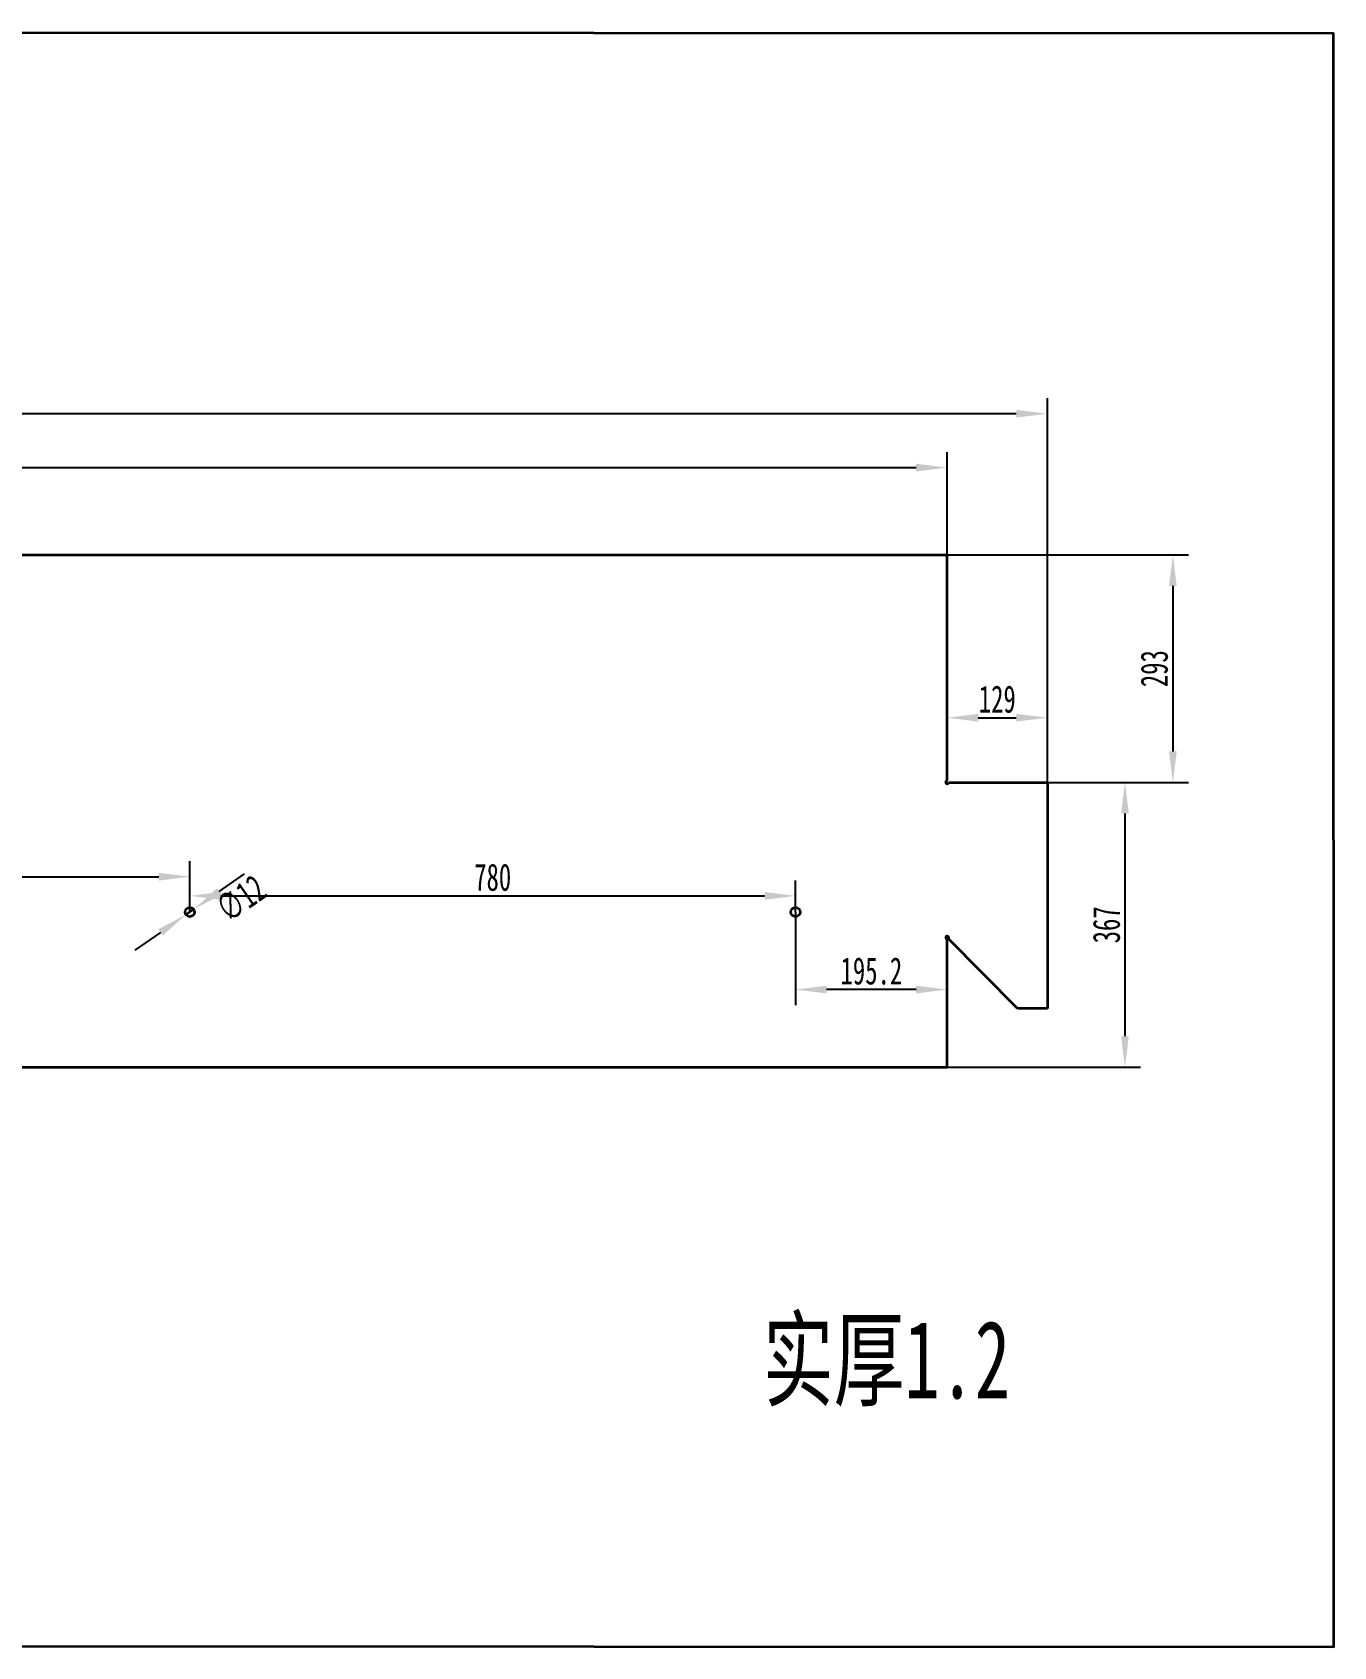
# Model space of a CAD drawing. Header units: millimetres. Extents: x 5896 to 10979, y -796 to 1283.
# Drawn here: x 9303 to 10979, y -796 to 1283 of the extents above; entities that cross this region are included whole.
import ezdxf

# ---------------------------------------------------------------- set-up
doc = ezdxf.new("R2010")
doc.units = ezdxf.units.MM
doc.header["$PDSIZE"] = -5
doc.layers.get('0').update_dxf_attribs({"lineweight": 18})
doc.layers.add('尺寸线层', color=3, linetype='Continuous', lineweight=18)
doc.layers.add('粗实线层', color=7, linetype='Continuous', lineweight=35)
doc.styles.add('标准', font='', dxfattribs={"width": 0.667})
doc.styles.get('标准').set_extended_font_data('宋体')
doc.dimstyles.new('标准', dxfattribs={"dimscale": 10, "dimtxt": 3.5, "dimasz": 4, "dimexe": 2, "dimexo": 0, "dimtad": 1, "dimdsep": 46, "dimtxsty": '标准', "dimblk": '_CAXARROW', "dimcen": 0, "dimdle": 6, "dimazin": 2, "dimtfac": 0.707107, "dimtdec": 3, "dimtmove": 2, "dimatfit": 3, "dimfxl": 1, "dimfrac": 2, "dimtolj": 1, "dimarcsym": 1})

# ---------------------------------------------------------------- blocks, each defined once
blk = doc.blocks.new('_CAXARROW')
blk.add_hatch(color=0).paths.add_polyline_path([(0, 0), (-1, 0.125), (-1, -0.125)], flags=0)
blk = doc.blocks.new('*X3')
at = {"layer": 'Defpoints', "color": 0, "transparency": 16777216}
for p in [(10481.2, 722.5), (7749.2, 610), (10481.2, 610)]:
    blk.add_point(p, dxfattribs=at)
at = {"layer": '尺寸线层', "color": 0, "lineweight": -2, "transparency": 16777216}
for p, q in [((7749.2, 610), (7749.2, 742.5)), ((10481.2, 610), (10481.2, 742.5)), ((7789.2, 722.5), (10441.2, 722.5))]:
    blk.add_line(p, q, dxfattribs=at)
at = {"layer": '尺寸线层', "color": 0, "lineweight": -2, "transparency": 16777216, "xscale": 40, "yscale": 40, "zscale": 40, "rotation": 180}
blk.add_blockref('_CAXARROW', (7749.2, 722.5), dxfattribs=at)
at = {"layer": '尺寸线层', "color": 0, "lineweight": -2, "transparency": 16777216, "xscale": 40, "yscale": 40, "zscale": 40}
blk.add_blockref('_CAXARROW', (10481.2, 722.5), dxfattribs=at)
at = {"layer": '尺寸线层', "color": 0, "transparency": 16777216, "insert": (9115.2, 746.3), "char_height": 35, "attachment_point": 5, "style": '标准', "bg_fill": 3, "box_fill_scale": 1.1, "bg_fill_color": 256, "bg_fill_true_color": 13158600, "bg_fill_transparency": 0}
blk.add_mtext('\\A1;2732', dxfattribs=at)
blk = doc.blocks.new('*X4')
at = {"layer": 'Defpoints', "color": 0, "transparency": 16777216}
for p in [(7620.2, 791.9), (7620.2, 317), (10610.2, 317)]:
    blk.add_point(p, dxfattribs=at)
at = {"layer": '尺寸线层', "color": 0, "lineweight": -2, "transparency": 16777216}
for p, q in [((7620.2, 317), (7620.2, 811.9)), ((10610.2, 317), (10610.2, 811.9)), ((7660.2, 791.9), (8263.3, 791.9)), ((10570.2, 791.9), (8339.1, 791.9))]:
    blk.add_line(p, q, dxfattribs=at)
at = {"layer": '尺寸线层', "color": 0, "lineweight": -2, "transparency": 16777216, "xscale": 40, "yscale": 40, "zscale": 40, "rotation": 180}
blk.add_blockref('_CAXARROW', (7620.2, 791.9), dxfattribs=at)
at = {"layer": '尺寸线层', "color": 0, "lineweight": -2, "transparency": 16777216, "xscale": 40, "yscale": 40, "zscale": 40}
blk.add_blockref('_CAXARROW', (10610.2, 791.9), dxfattribs=at)
at = {"layer": '尺寸线层', "color": 0, "transparency": 16777216, "insert": (8301.2, 791.9), "char_height": 35, "attachment_point": 5, "style": '标准', "bg_fill": 3, "box_fill_scale": 1.1, "bg_fill_color": 256, "bg_fill_true_color": 13158600, "bg_fill_transparency": 0}
blk.add_mtext('\\A1;2990', dxfattribs=at)
blk = doc.blocks.new('*D7')
at = {"layer": 'Defpoints', "color": 0, "transparency": 16777216}
for p in [(10610.2, 400.3), (10481.2, 319), (10610.2, 317)]:
    blk.add_point(p, dxfattribs=at)
at = {"layer": '粗实线层', "color": 0, "linetype": 'Continuous', "lineweight": -2, "transparency": 16777216}
for p, q in [((10481.2, 319), (10481.2, 420.3)), ((10610.2, 317), (10610.2, 420.3)), ((10521.2, 400.3), (10570.2, 400.3))]:
    blk.add_line(p, q, dxfattribs=at)
at = {"layer": '粗实线层', "color": 0, "lineweight": -2, "transparency": 16777216, "xscale": 40, "yscale": 40, "zscale": 40, "rotation": 180}
blk.add_blockref('_CAXARROW', (10481.2, 400.3), dxfattribs=at)
at = {"layer": '粗实线层', "color": 0, "lineweight": -2, "transparency": 16777216, "xscale": 40, "yscale": 40, "zscale": 40}
blk.add_blockref('_CAXARROW', (10610.2, 400.3), dxfattribs=at)
at = {"layer": '粗实线层', "color": 0, "transparency": 16777216, "insert": (10545.7, 424.1), "char_height": 35, "attachment_point": 5, "style": '标准'}
blk.add_mtext('\\A1;129', dxfattribs=at)
blk = doc.blocks.new('*D9')
at = {"layer": 'Defpoints', "color": 0, "transparency": 16777216}
for p in [(10595.2, 317), (10481.2, -50), (10710.1, -50)]:
    blk.add_point(p, dxfattribs=at)
at = {"layer": '粗实线层', "color": 0, "linetype": 'Continuous', "lineweight": -2, "transparency": 16777216}
for p, q in [((10595.2, 317), (10730.1, 317)), ((10710.1, 277), (10710.1, -10)), ((10481.2, -50), (10730.1, -50))]:
    blk.add_line(p, q, dxfattribs=at)
at = {"layer": '粗实线层', "color": 0, "lineweight": -2, "transparency": 16777216, "xscale": 40, "yscale": 40, "zscale": 40}
for p, rotation in [((10710.1, 317), 90), ((10710.1, -50), 270)]:
    blk.add_blockref('_CAXARROW', p, dxfattribs=dict(at, rotation=rotation))
at = {"layer": '粗实线层', "color": 0, "transparency": 16777216, "insert": (10686.4, 133.5), "char_height": 35, "attachment_point": 5, "rotation": 90, "style": '标准'}
blk.add_mtext('\\A1;367', dxfattribs=at)
blk = doc.blocks.new('*D10')
at = {"layer": 'Defpoints', "color": 0, "transparency": 16777216}
for p in [(10481.2, 610), (10610.2, 317), (10771.8, 317)]:
    blk.add_point(p, dxfattribs=at)
at = {"layer": '粗实线层', "color": 0, "linetype": 'Continuous', "lineweight": -2, "transparency": 16777216}
for p, q in [((10481.2, 610), (10791.8, 610)), ((10771.8, 570), (10771.8, 357)), ((10610.2, 317), (10791.8, 317))]:
    blk.add_line(p, q, dxfattribs=at)
at = {"layer": '粗实线层', "color": 0, "lineweight": -2, "transparency": 16777216, "xscale": 40, "yscale": 40, "zscale": 40}
for p, rotation in [((10771.8, 610), 90), ((10771.8, 317), 270)]:
    blk.add_blockref('_CAXARROW', p, dxfattribs=dict(at, rotation=rotation))
at = {"layer": '粗实线层', "color": 0, "transparency": 16777216, "insert": (10748, 463.5), "char_height": 35, "attachment_point": 5, "rotation": 90, "style": '标准'}
blk.add_mtext('\\A1;293', dxfattribs=at)
blk = doc.blocks.new('*D29')
at = {"layer": 'Defpoints', "color": 0, "transparency": 16777216}
for p in [(9501.1, 146.6), (9510.9, 153.4)]:
    blk.add_point(p, dxfattribs=at)
at = {"layer": '粗实线层', "color": 0, "linetype": 'Continuous', "lineweight": -2, "transparency": 16777216}
for p, q in [((9543.8, 176.3), (9576.6, 199.1)), ((9501.1, 146.6), (9510.9, 153.4)), ((9468.2, 123.7), (9435.4, 100.9))]:
    blk.add_line(p, q, dxfattribs=at)
at = {"layer": '粗实线层', "color": 0, "lineweight": -2, "transparency": 16777216, "xscale": 40, "yscale": 40, "zscale": 40}
for p, rotation in [((9510.9, 153.4), 214.7983409863292), ((9501.1, 146.6), 34.79834098632924)]:
    blk.add_blockref('_CAXARROW', p, dxfattribs=dict(at, rotation=rotation))
at = {"layer": '粗实线层', "color": 0, "transparency": 16777216, "insert": (9571.8, 167.8), "char_height": 35, "attachment_point": 5, "rotation": 34.7983, "style": '标准'}
blk.add_mtext('\\A1;∅12', dxfattribs=at)
blk = doc.blocks.new('*D43')
at = {"layer": 'Defpoints', "color": 0, "transparency": 16777216}
for p in [(10286, 150), (10481.2, 117.1), (10286, 50.1)]:
    blk.add_point(p, dxfattribs=at)
at = {"layer": '粗实线层', "color": 0, "linetype": 'Continuous', "lineweight": -2, "transparency": 16777216}
for p, q in [((10286, 150), (10286, 30.1)), ((10481.2, 117.1), (10481.2, 30.1)), ((10441.2, 50.1), (10326, 50.1))]:
    blk.add_line(p, q, dxfattribs=at)
at = {"layer": '粗实线层', "color": 0, "lineweight": -2, "transparency": 16777216, "xscale": 40, "yscale": 40, "zscale": 40, "rotation": 180}
blk.add_blockref('_CAXARROW', (10286, 50.1), dxfattribs=at)
at = {"layer": '粗实线层', "color": 0, "lineweight": -2, "transparency": 16777216, "xscale": 40, "yscale": 40, "zscale": 40}
blk.add_blockref('_CAXARROW', (10481.2, 50.1), dxfattribs=at)
at = {"layer": '粗实线层', "color": 0, "transparency": 16777216, "insert": (10383.6, 73.9), "char_height": 35, "attachment_point": 5, "style": '标准'}
blk.add_mtext('\\A1;195.2', dxfattribs=at)
blk = doc.blocks.new('*D45')
at = {"layer": 'Defpoints', "color": 0, "transparency": 16777216}
for p in [(9506, 195.5), (8724, 150), (9506, 150)]:
    blk.add_point(p, dxfattribs=at)
at = {"layer": '粗实线层', "color": 0, "linetype": 'Continuous', "lineweight": -2, "transparency": 16777216}
for p, q in [((8724, 150), (8724, 215.5)), ((9506, 150), (9506, 215.5)), ((8764, 195.5), (9466, 195.5))]:
    blk.add_line(p, q, dxfattribs=at)
at = {"layer": '粗实线层', "color": 0, "lineweight": -2, "transparency": 16777216, "xscale": 40, "yscale": 40, "zscale": 40, "rotation": 180}
blk.add_blockref('_CAXARROW', (8724, 195.5), dxfattribs=at)
at = {"layer": '粗实线层', "color": 0, "lineweight": -2, "transparency": 16777216, "xscale": 40, "yscale": 40, "zscale": 40}
blk.add_blockref('_CAXARROW', (9506, 195.5), dxfattribs=at)
at = {"layer": '粗实线层', "color": 0, "transparency": 16777216, "insert": (9115, 219.3), "char_height": 35, "attachment_point": 5, "style": '标准'}
blk.add_mtext('\\A1;782', dxfattribs=at)
blk = doc.blocks.new('*D46')
at = {"layer": 'Defpoints', "color": 0, "transparency": 16777216}
for p in [(10286, 170.8), (9506, 150), (10286, 150)]:
    blk.add_point(p, dxfattribs=at)
at = {"layer": '粗实线层', "color": 0, "linetype": 'Continuous', "lineweight": -2, "transparency": 16777216}
for p, q in [((9506, 150), (9506, 190.8)), ((10286, 150), (10286, 190.8)), ((9546, 170.8), (10246, 170.8))]:
    blk.add_line(p, q, dxfattribs=at)
at = {"layer": '粗实线层', "color": 0, "lineweight": -2, "transparency": 16777216, "xscale": 40, "yscale": 40, "zscale": 40, "rotation": 180}
blk.add_blockref('_CAXARROW', (9506, 170.8), dxfattribs=at)
at = {"layer": '粗实线层', "color": 0, "lineweight": -2, "transparency": 16777216, "xscale": 40, "yscale": 40, "zscale": 40}
blk.add_blockref('_CAXARROW', (10286, 170.8), dxfattribs=at)
at = {"layer": '粗实线层', "color": 0, "transparency": 16777216, "insert": (9896, 194.6), "char_height": 35, "attachment_point": 5, "style": '标准'}
blk.add_mtext('\\A1;780', dxfattribs=at)

msp = doc.modelspace()

# ---------------------------------------------------------------- linework, layer by layer
at = {"color": 7, "lineweight": 35}
for p, q in [((10483.203, 317.013), (10610.203, 317.013)), ((8326.249, -49.989), (10481.203, -49.989))]:
    msp.add_line(p, q, dxfattribs=at)
at = {"layer": '粗实线层'}
for p, q in [((7749.203, 610.011), (10481.203, 610.011)), ((10481.203, 319.013), (10481.203, 610.011)), ((10481.203, -49.989), (10481.203, 115.146)), ((10571.667, 25.716), (10482.6, 115.714)), ((10610.203, 25.716), (10571.667, 25.716))]:
    msp.add_line(p, q, dxfattribs=at)
for centre in [(9506, 150), (10286, 150)]:
    msp.add_circle(centre, 6, dxfattribs=at)
msp.add_arc((10481.203, 117.146), 2, 314.277645, 630, dxfattribs=at)

# ---------------------------------------------------------------- texts
at = {"layer": '粗实线层', "insert": (10244.095, -376.542), "char_height": 100, "attachment_point": 1, "style": '标准'}
msp.add_mtext_dynamic_manual_height_columns('实厚1.2', width=379.18648, gutter_width=1, heights=[0], dxfattribs=at)

# ---------------------------------------------------------------- dimensions: what is measured, and where the dimension line sits
at = {"layer": '粗实线层', "color": 3}
for base, p1, p2, picture, middle in [((9506, 195.509), (8724, 150), (9506, 150), '*D45', (9115, 219.259)), ((10286, 170.842), (9506, 150), (10286, 150), '*D46', (9896, 194.592)), ((10286, 50.101), (10481.203, 117.146), (10286, 150), '*D43', (10383.602, 73.851))]:
    dim = msp.add_linear_dim(base=base, p1=p1, p2=p2, dimstyle='标准', dxfattribs=at)
    dim.commit()
    dim.dimension.update_dxf_attribs({"geometry": picture, "text_midpoint": middle})
dim = msp.add_diameter_dim_2p(p1=(9501.073, 146.576), p2=(9510.927, 153.424), dimstyle='标准', dxfattribs=at)
dim.commit()
dim.dimension.update_dxf_attribs({"geometry": '*D29', "text_midpoint": (9571.821, 167.765), "dimtype": 163})

# ---------------------------------------------------------------- next in the draw order: dimensions: what is measured, and where the dimension line sits
at = {"layer": '尺寸线层'}
dim = msp.add_linear_dim(base=(10481.203, 722.507), p1=(7749.203, 610.011), p2=(10481.203, 610.011), dimstyle='标准', override={"dimsah": 1, "dimtfill": 1, "dimtzin": 8}, dxfattribs=at)
dim.commit()
dim.dimension.update_dxf_attribs({"geometry": '*X3', "text_midpoint": (9115.203, 746.257)})

# ---------------------------------------------------------------- next in the draw order: dimensions: what is measured, and where the dimension line sits
dim = msp.add_linear_dim(base=(7620.203, 791.889), p1=(10610.203, 317.013), p2=(7620.203, 317.013), dimstyle='标准', override={"dimsah": 1, "dimtfill": 1, "dimtzin": 8}, dxfattribs=at)
dim.commit()
dim.dimension.update_dxf_attribs({"geometry": '*X4', "text_midpoint": (8301.203, 791.889), "dimtype": 160})

# ---------------------------------------------------------------- next in the draw order: linework, layer by layer
at = {"layer": '粗实线层'}
msp.add_line((10610.203, 317.013), (10610.203, 25.716), dxfattribs=at)
msp.add_lwpolyline([(7168.095, 1283.298), (7168.422, -795.081), (10978.853, -796.448), (10978.525, 1281.931)], close=True, dxfattribs=at)
msp.add_arc((10481.203, 317.013), 2, 90, 360, dxfattribs=at)

# ---------------------------------------------------------------- next in the draw order: dimensions: what is measured, and where the dimension line sits
at = {"layer": '粗实线层', "color": 3}
for base, p1, p2, picture, middle in [((10771.752, 317.013), (10481.203, 610.011), (10610.203, 317.013), '*D10', (10748.002, 463.512)), ((10710.126, -49.989), (10595.203, 317.013), (10481.203, -49.989), '*D9', (10686.376, 133.512))]:
    dim = msp.add_linear_dim(base=base, p1=p1, p2=p2, angle=90, dimstyle='标准', dxfattribs=at)
    dim.commit()
    dim.dimension.update_dxf_attribs({"geometry": picture, "text_midpoint": middle})
dim = msp.add_linear_dim(base=(10610.203, 400.34), p1=(10481.203, 319.013), p2=(10610.203, 317.013), dimstyle='标准', dxfattribs=at)
dim.commit()
dim.dimension.update_dxf_attribs({"geometry": '*D7', "text_midpoint": (10545.703, 424.09)})

doc.saveas('drawing.dxf')
